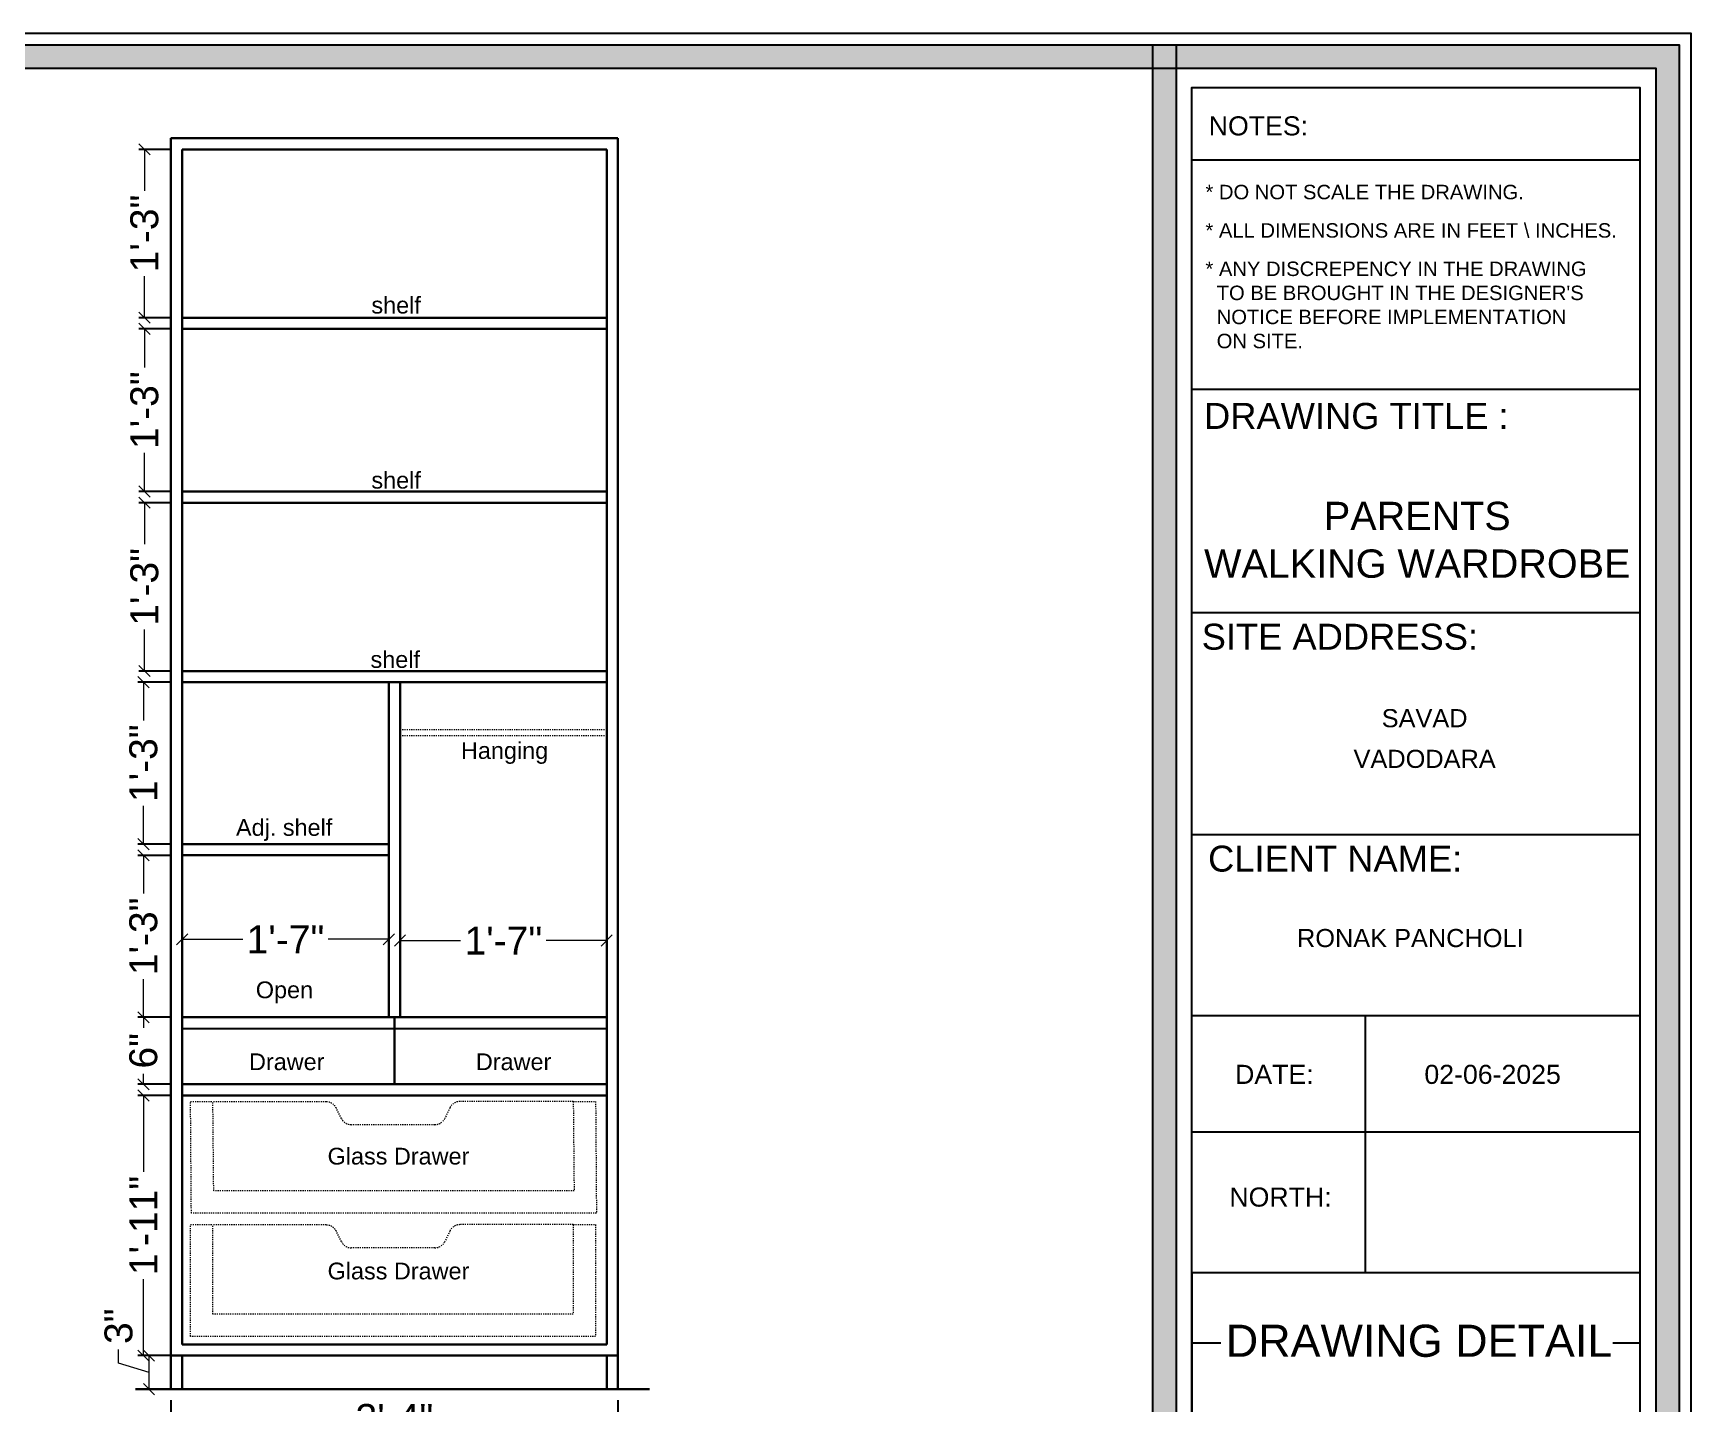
# Model space of a CAD drawing. Header units: millimetres. Extents: x 56222 to 3066687, y -650199 to -121287.
# Drawn here: x 147778.6 to 147926.9, y -182839.3 to -182716.6 of the extents above; entities that cross this region are included whole.
import ezdxf
from ezdxf.enums import TextEntityAlignment as Align

# ---------------------------------------------------------------- set-up
doc = ezdxf.new("R2010")
doc.units = ezdxf.units.MM
doc.header["$MEASUREMENT"] = 0
doc.header["$PDMODE"] = 35
doc.linetypes.add('CENTER', pattern=[2, 1.25, -0.25, 0.25, -0.25])
doc.layers.get('Defpoints').update_dxf_attribs({"color": 220})
for name, color, linetype, lineweight in [('dim05', 1, 'Continuous', 13), ('FURNITURE', 32, 'Continuous', 9), ('Labelling', 1, 'Continuous', 25), ('NAME PLATE', 7, 'Continuous', 25), ('wall', 7, 'Continuous', 30)]:
    doc.layers.add(name, color=color, linetype=linetype, lineweight=lineweight)
doc.styles.add('Arial', font='arial.ttf')
doc.styles.get("Standard").update_dxf_attribs({"font": 'arial.ttf', "height": 6})
doc.dimstyles.new('ISO-25', dxfattribs={"dimtxt": 2.5, "dimasz": 1, "dimexe": 0.5, "dimexo": 1, "dimtad": 0, "dimdec": 1, "dimlunit": 4, "dimtxsty": 'Standard', "dimblk": 'OBLIQUE', "dimcen": 2.5, "dimclrd": 1, "dimclre": 1, "dimclrt": 5, "dimadec": 0, "dimazin": 0, "dimtfac": 1, "dimtdec": 1, "dimtmove": 0, "dimatfit": 3, "dimfxl": 1, "dimlwd": -1, "dimarcsym": 0})

# ---------------------------------------------------------------- blocks, each defined once
blk = doc.blocks.new('_Oblique')
at = {"layer": 'wall', "color": 0, "lineweight": -2}
blk.add_line((-0.5, -0.5), (0.5, 0.5), dxfattribs=at)
blk = doc.blocks.new('*D1254')
at = {"layer": 'Defpoints', "color": 0, "lineweight": 25, "transparency": 16777216}
for p in [(147788.93, -182834.96), (147790.89, -182834.96), (147790.89, -182837.96)]:
    blk.add_point(p, dxfattribs=at)
at = {"layer": 'dim05', "color": 1, "linetype": 'Continuous', "transparency": 16777216}
for p, q in [((147786.21, -182835.65), (147786.21, -182834.4)), ((147788.93, -182836.46), (147786.21, -182835.65)), ((147788.93, -182837.96), (147788.93, -182834.96))]:
    blk.add_line(p, q, dxfattribs=at)
at = {"layer": 'dim05', "color": 1, "linetype": 'Continuous', "lineweight": -2, "transparency": 16777216}
for p, q in [((147789.89, -182834.96), (147788.43, -182834.96)), ((147789.89, -182837.96), (147788.43, -182837.96))]:
    blk.add_line(p, q, dxfattribs=at)
at = {"layer": 'dim05', "color": 1, "transparency": 16777216}
for p, rotation in [((147788.93, -182834.96), 90), ((147788.93, -182837.96), 270)]:
    blk.add_blockref('_Oblique', p, dxfattribs=dict(at, rotation=rotation))
at = {"layer": 'dim05', "color": 5, "lineweight": 25, "transparency": 16777216, "insert": (147786.21, -182832.33), "char_height": 2.5, "attachment_point": 5, "rotation": 90, "style": 'Arial'}
blk.add_mtext('3"', dxfattribs=at)
blk = doc.blocks.new('*D1255')
at = {"layer": 'Defpoints', "color": 0, "lineweight": 25, "transparency": 16777216}
for p in [(147788.43, -182811.67), (147791.89, -182811.67), (147791.89, -182834.96)]:
    blk.add_point(p, dxfattribs=at)
at = {"layer": 'dim05', "color": 1, "linetype": 'Continuous', "lineweight": -2, "transparency": 16777216}
for p, q in [((147790.89, -182811.67), (147787.93, -182811.67)), ((147790.89, -182834.96), (147787.93, -182834.96))]:
    blk.add_line(p, q, dxfattribs=at)
at = {"layer": 'dim05', "color": 1, "linetype": 'Continuous', "transparency": 16777216}
for p, q in [((147788.43, -182811.67), (147788.43, -182818.51)), ((147788.43, -182834.96), (147788.43, -182828.12))]:
    blk.add_line(p, q, dxfattribs=at)
at = {"layer": 'dim05', "color": 1, "transparency": 16777216}
for p, rotation in [((147788.43, -182811.67), 90), ((147788.43, -182834.96), 270)]:
    blk.add_blockref('_Oblique', p, dxfattribs=dict(at, rotation=rotation))
at = {"layer": 'dim05', "color": 5, "lineweight": 25, "transparency": 16777216, "insert": (147788.43, -182823.31), "char_height": 2.5, "attachment_point": 5, "rotation": 90, "style": 'Arial'}
blk.add_mtext('1\'-11"', dxfattribs=at)
blk = doc.blocks.new('*D1256')
at = {"layer": 'Defpoints', "color": 0, "lineweight": 25, "transparency": 16777216}
for p in [(147788.43, -182804.67), (147791.89, -182804.67), (147791.89, -182810.67)]:
    blk.add_point(p, dxfattribs=at)
at = {"layer": 'dim05', "color": 1, "linetype": 'Continuous', "lineweight": -2, "transparency": 16777216}
for p, q in [((147790.89, -182804.67), (147787.93, -182804.67)), ((147790.89, -182810.67), (147787.93, -182810.67))]:
    blk.add_line(p, q, dxfattribs=at)
at = {"layer": 'dim05', "color": 1, "linetype": 'Continuous', "transparency": 16777216}
for p, q in [((147788.43, -182804.67), (147788.43, -182805.6)), ((147788.43, -182810.67), (147788.43, -182809.74))]:
    blk.add_line(p, q, dxfattribs=at)
at = {"layer": 'dim05', "color": 1, "transparency": 16777216}
for p, rotation in [((147788.43, -182804.67), 90), ((147788.43, -182810.67), 270)]:
    blk.add_blockref('_Oblique', p, dxfattribs=dict(at, rotation=rotation))
at = {"layer": 'dim05', "color": 5, "lineweight": 25, "transparency": 16777216, "insert": (147788.43, -182807.67), "char_height": 2.5, "attachment_point": 5, "rotation": 90, "style": 'Arial'}
blk.add_mtext('6"', dxfattribs=at)
blk = doc.blocks.new('*D1257')
at = {"layer": 'Defpoints', "color": 0, "lineweight": 25, "transparency": 16777216}
for p in [(147788.43, -182774.67), (147791.89, -182774.67), (147791.89, -182789.17)]:
    blk.add_point(p, dxfattribs=at)
at = {"layer": 'dim05', "color": 1, "linetype": 'Continuous', "lineweight": -2, "transparency": 16777216}
for p, q in [((147790.89, -182774.67), (147787.93, -182774.67)), ((147790.89, -182789.17), (147787.93, -182789.17))]:
    blk.add_line(p, q, dxfattribs=at)
at = {"layer": 'dim05', "color": 1, "linetype": 'Continuous', "transparency": 16777216}
for p, q in [((147788.43, -182774.67), (147788.43, -182778.09)), ((147788.43, -182789.17), (147788.43, -182785.75))]:
    blk.add_line(p, q, dxfattribs=at)
at = {"layer": 'dim05', "color": 1, "transparency": 16777216}
for p, rotation in [((147788.43, -182774.67), 90), ((147788.43, -182789.17), 270)]:
    blk.add_blockref('_Oblique', p, dxfattribs=dict(at, rotation=rotation))
at = {"layer": 'dim05', "color": 5, "lineweight": 25, "transparency": 16777216, "insert": (147788.43, -182781.92), "char_height": 2.5, "attachment_point": 5, "rotation": 90, "style": 'Arial'}
blk.add_mtext('1\'-3"', dxfattribs=at)
blk = doc.blocks.new('*D1258')
at = {"layer": 'Defpoints', "color": 0, "lineweight": 25, "transparency": 16777216}
for p in [(147788.52, -182758.6), (147791.89, -182758.6), (147791.89, -182773.67)]:
    blk.add_point(p, dxfattribs=at)
at = {"layer": 'dim05', "color": 1, "linetype": 'Continuous', "lineweight": -2, "transparency": 16777216}
for p, q in [((147790.89, -182758.6), (147788.02, -182758.6)), ((147790.89, -182773.67), (147788.02, -182773.67))]:
    blk.add_line(p, q, dxfattribs=at)
at = {"layer": 'dim05', "color": 1, "linetype": 'Continuous', "transparency": 16777216}
for p, q in [((147788.52, -182758.6), (147788.52, -182762.3)), ((147788.52, -182773.67), (147788.52, -182769.96))]:
    blk.add_line(p, q, dxfattribs=at)
at = {"layer": 'dim05', "color": 1, "transparency": 16777216}
for p, rotation in [((147788.52, -182758.6), 90), ((147788.52, -182773.67), 270)]:
    blk.add_blockref('_Oblique', p, dxfattribs=dict(at, rotation=rotation))
at = {"layer": 'dim05', "color": 5, "lineweight": 25, "transparency": 16777216, "insert": (147788.52, -182766.13), "char_height": 2.5, "attachment_point": 5, "rotation": 90, "style": 'Arial'}
blk.add_mtext('1\'-3"', dxfattribs=at)
blk = doc.blocks.new('*D1259')
at = {"layer": 'Defpoints', "color": 0, "lineweight": 25, "transparency": 16777216}
for p in [(147788.52, -182743.03), (147791.89, -182743.03), (147791.89, -182757.6)]:
    blk.add_point(p, dxfattribs=at)
at = {"layer": 'dim05', "color": 1, "linetype": 'Continuous', "lineweight": -2, "transparency": 16777216}
for p, q in [((147790.89, -182743.03), (147788.02, -182743.03)), ((147790.89, -182757.6), (147788.02, -182757.6))]:
    blk.add_line(p, q, dxfattribs=at)
at = {"layer": 'dim05', "color": 1, "linetype": 'Continuous', "transparency": 16777216}
for p, q in [((147788.52, -182743.03), (147788.52, -182746.48)), ((147788.52, -182757.6), (147788.52, -182754.14))]:
    blk.add_line(p, q, dxfattribs=at)
at = {"layer": 'dim05', "color": 1, "transparency": 16777216}
for p, rotation in [((147788.52, -182743.03), 90), ((147788.52, -182757.6), 270)]:
    blk.add_blockref('_Oblique', p, dxfattribs=dict(at, rotation=rotation))
at = {"layer": 'dim05', "color": 5, "lineweight": 25, "transparency": 16777216, "insert": (147788.52, -182750.31), "char_height": 2.5, "attachment_point": 5, "rotation": 90, "style": 'Arial'}
blk.add_mtext('1\'-3"', dxfattribs=at)
blk = doc.blocks.new('*D1260')
at = {"layer": 'Defpoints', "color": 0, "lineweight": 25, "transparency": 16777216}
for p in [(147788.52, -182726.96), (147791.89, -182726.96), (147791.89, -182742.03)]:
    blk.add_point(p, dxfattribs=at)
at = {"layer": 'dim05', "color": 1, "linetype": 'Continuous', "lineweight": -2, "transparency": 16777216}
for p, q in [((147790.89, -182726.96), (147788.02, -182726.96)), ((147790.89, -182742.03), (147788.02, -182742.03))]:
    blk.add_line(p, q, dxfattribs=at)
at = {"layer": 'dim05', "color": 1, "linetype": 'Continuous', "transparency": 16777216}
for p, q in [((147788.52, -182726.96), (147788.52, -182730.66)), ((147788.52, -182742.03), (147788.52, -182738.32))]:
    blk.add_line(p, q, dxfattribs=at)
at = {"layer": 'dim05', "color": 1, "transparency": 16777216}
for p, rotation in [((147788.52, -182726.96), 90), ((147788.52, -182742.03), 270)]:
    blk.add_blockref('_Oblique', p, dxfattribs=dict(at, rotation=rotation))
at = {"layer": 'dim05', "color": 5, "lineweight": 25, "transparency": 16777216, "insert": (147788.52, -182734.49), "char_height": 2.5, "attachment_point": 5, "rotation": 90, "style": 'Arial'}
blk.add_mtext('1\'-3"', dxfattribs=at)
blk = doc.blocks.new('*D1261')
at = {"layer": 'Defpoints', "color": 0, "linetype": 'Continuous', "lineweight": 25, "transparency": 16777216}
for p in [(147791.89, -182797.69), (147810.39, -182797.69), (147810.39, -182797.69)]:
    blk.add_point(p, dxfattribs=at)
at = {"layer": 'dim05', "color": 1, "linetype": 'Continuous', "lineweight": -2, "transparency": 16777216}
for p, q in [((147791.89, -182796.69), (147791.89, -182797.19)), ((147810.39, -182796.69), (147810.39, -182797.19))]:
    blk.add_line(p, q, dxfattribs=at)
at = {"layer": 'dim05', "color": 1, "linetype": 'Continuous', "transparency": 16777216}
for p, q in [((147791.89, -182797.69), (147797.31, -182797.69)), ((147810.39, -182797.69), (147804.97, -182797.69))]:
    blk.add_line(p, q, dxfattribs=at)
at = {"layer": 'dim05', "color": 1, "linetype": 'Continuous', "transparency": 16777216, "rotation": 180}
blk.add_blockref('_Oblique', (147791.89, -182797.69), dxfattribs=at)
at = {"layer": 'dim05', "color": 1, "linetype": 'Continuous', "transparency": 16777216}
blk.add_blockref('_Oblique', (147810.39, -182797.69), dxfattribs=at)
at = {"layer": 'dim05', "color": 5, "linetype": 'Continuous', "lineweight": 25, "transparency": 16777216, "insert": (147801.14, -182797.69), "char_height": 2.5, "attachment_point": 5, "style": 'Arial'}
blk.add_mtext('1\'-7"', dxfattribs=at)
blk = doc.blocks.new('*D1262')
at = {"layer": 'Defpoints', "color": 0, "linetype": 'Continuous', "lineweight": 25, "transparency": 16777216}
for p in [(147811.39, -182797.8), (147829.89, -182797.8), (147829.89, -182797.8)]:
    blk.add_point(p, dxfattribs=at)
at = {"layer": 'dim05', "color": 1, "linetype": 'Continuous', "lineweight": -2, "transparency": 16777216}
for p, q in [((147811.39, -182796.8), (147811.39, -182797.3)), ((147829.89, -182796.8), (147829.89, -182797.3))]:
    blk.add_line(p, q, dxfattribs=at)
at = {"layer": 'dim05', "color": 1, "linetype": 'Continuous', "transparency": 16777216}
for p, q in [((147811.39, -182797.8), (147816.81, -182797.8)), ((147829.89, -182797.8), (147824.47, -182797.8))]:
    blk.add_line(p, q, dxfattribs=at)
at = {"layer": 'dim05', "color": 1, "linetype": 'Continuous', "transparency": 16777216, "rotation": 180}
blk.add_blockref('_Oblique', (147811.39, -182797.8), dxfattribs=at)
at = {"layer": 'dim05', "color": 1, "linetype": 'Continuous', "transparency": 16777216}
blk.add_blockref('_Oblique', (147829.89, -182797.8), dxfattribs=at)
at = {"layer": 'dim05', "color": 5, "linetype": 'Continuous', "lineweight": 25, "transparency": 16777216, "insert": (147820.64, -182797.8), "char_height": 2.5, "attachment_point": 5, "style": 'Arial'}
blk.add_mtext('1\'-7"', dxfattribs=at)
blk = doc.blocks.new('*D1263')
at = {"layer": 'Defpoints', "color": 0, "lineweight": 25, "transparency": 16777216}
for p in [(147790.89, -182837.96), (147830.89, -182837.96), (147830.89, -182840.56)]:
    blk.add_point(p, dxfattribs=at)
at = {"layer": 'dim05', "color": 1, "linetype": 'Continuous', "lineweight": -2, "transparency": 16777216}
for p, q in [((147790.89, -182838.96), (147790.89, -182841.06)), ((147830.89, -182838.96), (147830.89, -182841.06))]:
    blk.add_line(p, q, dxfattribs=at)
at = {"layer": 'dim05', "color": 1, "linetype": 'Continuous', "transparency": 16777216}
for p, q in [((147790.89, -182840.56), (147806.95, -182840.56)), ((147830.89, -182840.56), (147814.84, -182840.56))]:
    blk.add_line(p, q, dxfattribs=at)
at = {"layer": 'dim05', "color": 1, "transparency": 16777216, "rotation": 180}
blk.add_blockref('_Oblique', (147790.89, -182840.56), dxfattribs=at)
at = {"layer": 'dim05', "color": 1, "transparency": 16777216}
blk.add_blockref('_Oblique', (147830.89, -182840.56), dxfattribs=at)
at = {"layer": 'dim05', "color": 5, "lineweight": 25, "transparency": 16777216, "insert": (147810.89, -182840.56), "char_height": 2.5, "attachment_point": 5, "style": 'Arial'}
blk.add_mtext('3\'-4"', dxfattribs=at)
blk = doc.blocks.new('*D1264')
at = {"layer": 'Defpoints', "color": 0, "lineweight": 25, "transparency": 16777216}
for p in [(147788.43, -182790.17), (147791.89, -182790.17), (147791.89, -182804.67)]:
    blk.add_point(p, dxfattribs=at)
at = {"layer": 'dim05', "color": 1, "linetype": 'Continuous', "lineweight": -2, "transparency": 16777216}
for p, q in [((147790.89, -182790.17), (147787.93, -182790.17)), ((147790.89, -182804.67), (147787.93, -182804.67))]:
    blk.add_line(p, q, dxfattribs=at)
at = {"layer": 'dim05', "color": 1, "linetype": 'Continuous', "transparency": 16777216}
for p, q in [((147788.43, -182790.17), (147788.43, -182793.59)), ((147788.43, -182804.67), (147788.43, -182801.25))]:
    blk.add_line(p, q, dxfattribs=at)
at = {"layer": 'dim05', "color": 1, "transparency": 16777216}
for p, rotation in [((147788.43, -182790.17), 90), ((147788.43, -182804.67), 270)]:
    blk.add_blockref('_Oblique', p, dxfattribs=dict(at, rotation=rotation))
at = {"layer": 'dim05', "color": 5, "lineweight": 25, "transparency": 16777216, "insert": (147788.43, -182797.42), "char_height": 2.5, "attachment_point": 5, "rotation": 90, "style": 'Arial'}
blk.add_mtext('1\'-3"', dxfattribs=at)

msp = doc.modelspace()

# ---------------------------------------------------------------- hatches: boundary and pattern name
at = {"layer": 'NAME PLATE', "true_color": 0xd39e00}
h = msp.add_hatch(color=42, dxfattribs=at)
h.paths.add_polyline_path([(147627.508, -182717.601), (147627.508, -182927.604), (147925.861, -182927.604), (147925.861, -182717.601)])
h.paths.add_polyline_path([(147629.602, -182719.695), (147923.767, -182719.695), (147923.767, -182925.51), (147629.602, -182925.51)], flags=16)
msp.add_hatch(color=42, dxfattribs=at).paths.add_polyline_path([(147878.748, -182925.51), (147880.842, -182925.51), (147880.842, -182717.601), (147878.748, -182717.601)])

# ---------------------------------------------------------------- linework, layer by layer
at = {"layer": 'FURNITURE', "lineweight": 30}
for p, q in [((147790.894, -182725.96), (147830.894, -182725.96)), ((147790.894, -182837.96), (147790.894, -182725.96)), ((147830.894, -182725.96), (147830.894, -182837.96)), ((147791.894, -182726.96), (147829.894, -182726.96)), ((147791.894, -182833.96), (147791.894, -182726.96)), ((147829.894, -182726.96), (147829.894, -182833.96)), ((147810.394, -182742.03), (147791.894, -182742.03)), ((147810.394, -182742.03), (147829.894, -182742.03)), ((147810.394, -182743.03), (147791.894, -182743.03)), ((147810.394, -182743.03), (147829.894, -182743.03)), ((147829.894, -182757.599), (147791.894, -182757.599)), ((147829.894, -182758.599), (147791.894, -182758.599)), ((147829.894, -182773.669), (147791.894, -182773.669)), ((147829.894, -182774.669), (147791.894, -182774.669)), ((147810.394, -182774.669), (147810.394, -182804.669)), ((147811.394, -182774.669), (147811.394, -182804.669)), ((147810.443, -182789.169), (147791.894, -182789.169)), ((147810.443, -182790.169), (147791.894, -182790.169)), ((147791.894, -182804.669), (147811.956, -182804.669)), ((147810.894, -182804.669), (147810.894, -182810.669)), ((147811.394, -182804.669), (147829.894, -182804.669)), ((147791.894, -182810.669), (147829.894, -182810.669)), ((147791.894, -182811.669), (147829.894, -182811.669)), ((147829.894, -182833.96), (147791.894, -182833.96)), ((147830.894, -182834.96), (147790.894, -182834.96)), ((147791.894, -182837.96), (147791.894, -182834.96)), ((147829.894, -182834.96), (147829.894, -182837.96))]:
    msp.add_line(p, q, dxfattribs=at)
at = {"layer": 'FURNITURE', "lineweight": 25}
for p, q in [((147791.894, -182805.669), (147811.394, -182805.669)), ((147811.394, -182805.669), (147829.894, -182805.669)), ((147830.894, -182837.96), (147790.894, -182837.96))]:
    msp.add_line(p, q, dxfattribs=at)
at = {"layer": 'FURNITURE', "linetype": 'CENTER', "lineweight": 0, "ltscale": 0.001}
msp.add_lwpolyline([(147811.394, -182778.906), (147829.894, -182778.906), (147829.894, -182779.474), (147811.394, -182779.474)], close=True, dxfattribs=at)
for points in [[(147826.894, -182812.205), (147828.894, -182812.205), (147828.968, -182822.202), (147792.718, -182822.202), (147792.644, -182812.205), (147794.644, -182812.205)], [(147826.894, -182812.205), (147826.968, -182820.202), (147794.718, -182820.202), (147794.644, -182812.205)], [(147826.894, -182823.237), (147828.894, -182823.237), (147828.894, -182833.237), (147792.644, -182833.237), (147792.644, -182823.237), (147794.644, -182823.237)], [(147826.894, -182823.237), (147826.894, -182831.237), (147794.644, -182831.237), (147794.644, -182823.237)]]:
    msp.add_lwpolyline(points, dxfattribs=at)
at = {"layer": 'FURNITURE', "color": 4, "linetype": 'CENTER', "lineweight": 0, "ltscale": 0.001}
for points in [[(147826.894, -182812.205), (147816.754, -182812.205, 0.2883198), (147815.853, -182812.771), (147815.398, -182813.719, -0.2883198), (147814.496, -182814.286), (147807.042, -182814.286, -0.2867433), (147806.143, -182813.724), (147805.691, -182812.797, 0.286222), (147804.794, -182812.235), (147794.644, -182812.235)], [(147826.894, -182823.237), (147816.754, -182823.237, 0.2883198), (147815.853, -182823.804), (147815.398, -182824.751, -0.2883198), (147814.496, -182825.318), (147807.042, -182825.318, -0.2867433), (147806.143, -182824.756), (147805.691, -182823.829, 0.286222), (147804.794, -182823.267), (147794.644, -182823.267)]]:
    msp.add_lwpolyline(points, format="xyb", dxfattribs=at)
at = {"layer": 'NAME PLATE', "color": 42, "true_color": 0xd39e00}
for p, q in [((147922.35, -182727.935), (147882.26, -182727.935)), ((147922.35, -182748.468), (147882.26, -182748.468)), ((147922.35, -182768.462), (147882.26, -182768.462)), ((147922.35, -182788.333), (147882.26, -182788.333)), ((147922.35, -182804.525), (147882.26, -182804.525)), ((147897.771, -182804.525), (147897.771, -182827.54)), ((147922.35, -182814.942), (147882.26, -182814.942)), ((147922.35, -182827.54), (147882.26, -182827.54)), ((147882.26, -182827.54), (147882.26, -182864.183)), ((147922.35, -182827.54), (147922.35, -182864.183)), ((147882.26, -182833.822), (147884.853, -182833.822)), ((147919.926, -182833.822), (147922.35, -182833.822))]:
    msp.add_line(p, q, dxfattribs=at)
for points in [[(147626.461, -182716.554), (147926.908, -182716.554), (147926.908, -182928.651), (147626.461, -182928.651)], [(147627.508, -182717.601), (147925.861, -182717.601), (147925.861, -182927.604), (147627.508, -182927.604)], [(147878.748, -182925.51), (147878.748, -182717.601), (147880.842, -182717.601), (147880.842, -182925.51)], [(147629.602, -182719.695), (147923.767, -182719.695), (147923.767, -182925.51), (147629.602, -182925.51)], [(147882.26, -182923.787), (147882.26, -182721.418), (147922.35, -182721.418), (147922.35, -182923.787)]]:
    msp.add_lwpolyline(points, close=True, dxfattribs=at)
at = {"layer": 'wall'}
msp.add_line((147787.708, -182837.96), (147833.728, -182837.96), dxfattribs=at)

# ---------------------------------------------------------------- texts
at = {"layer": 'Labelling', "ltscale": 10, "char_height": 1.5, "width": 47.9166}
for s, insert, attachment_point in [('\\A1;{\\fArial Greek|b0|i0|c0|p34;shelf}', (147813.256, -182740.159), 3), ('\\A1;{\\fArial Greek|b0|i0|c0|p34;shelf}', (147813.256, -182755.834), 3), ('\\A1;{\\fArial Greek|b0|i0|c0|p34;shelf}', (147813.176, -182771.887), 3), ('\\A1;{\\fArial Greek|b0|i0|c0|p34;Hanging}', (147824.65, -182780.037, 0.002), 3), ('\\A1;{\\fArial Greek|b0|i0|c0|p34;Adj. shelf}', (147805.329, -182786.923), 3), ('\\A1;{\\fArial Greek|b0|i0|c0|p34;Open}', (147803.611, -182801.462), 3), ('\\A1;{\\fArial Greek|b0|i0|c0|p34;Drawer}', (147804.63, -182807.902), 3), ('\\A1;{\\fArial Greek|b0|i0|c0|p34;Drawer}', (147824.931, -182807.902), 3), ('\\A1;{\\fArial Greek|b0|i0|c0|p34;Glass Drawer}', (147804.906, -182816.353), 1), ('\\A1;{\\fArial Greek|b0|i0|c0|p34;Glass Drawer}', (147804.906, -182826.636), 1)]:
    msp.add_mtext(s, dxfattribs=dict(at, insert=insert, attachment_point=attachment_point))
at = {"layer": 'NAME PLATE', "style": 'Arial'}
for s, height, p in [('NOTES:', 1.7089, (147888.207, -182725.71)), ('DRAWING TITLE : ', 2.32578, (147897.422, -182751.989)), ('PARENTS ', 2.5338, (147902.919, -182761.049)), ('WALKING WARDROBE', 2.53381, (147902.424, -182765.317)), ('SITE ADDRESS:', 2.32578, (147895.499, -182771.757)), (' SAVAD ', 1.6225, (147903.084, -182778.7)), ('VADODARA', 1.6225, (147903.084, -182782.342)), ('CLIENT NAME:', 2.32578, (147895.075, -182791.628)), ('RONAK PANCHOLI    ', 1.62248, (147903.06, -182798.385)), ('DATE:', 1.7089, (147889.64, -182810.634)), ('02-06-2025', 1.7089, (147909.169, -182810.634)), ('NORTH:', 1.7089, (147890.185, -182821.62)), ('DRAWING DETAIL', 2.87542, (147902.583, -182835.069))]:
    msp.add_text(s, height=height, dxfattribs=at).set_placement(p, align=Align.CENTER)
at = {"layer": 'NAME PLATE', "char_height": 1.29248, "width": 49.93515, "attachment_point": 1, "style": 'Arial'}
for s, insert in [('* DO NOT SCALE THE DRAWING.', (147883.472, -182730.135, 0)), ('* ALL DIMENSIONS ARE IN FEET \\\\ INCHES.', (147883.472, -182733.571, 0)), ("* ANY DISCREPENCY IN THE DRAWING \\P  TO BE BROUGHT IN THE DESIGNER'S\\P  NOTICE BEFORE IMPLEMENTATION \\P  ON SITE.", (147883.472, -182737.008, 0))]:
    msp.add_mtext(s, dxfattribs=dict(at, insert=insert))

# ---------------------------------------------------------------- dimensions: what is measured, and where the dimension line sits
at = {"layer": 'dim05', "color": 27, "lineweight": 25, "true_color": 0x7d5120}
for base, p1, p2, picture, middle in [((147788.524, -182726.96), (147791.894, -182742.03), (147791.894, -182726.96), '*D1260', (147788.524, -182734.495)), ((147788.524, -182743.03), (147791.894, -182757.599), (147791.894, -182743.03), '*D1259', (147788.524, -182750.315)), ((147788.524, -182758.599), (147791.894, -182773.669), (147791.894, -182758.599), '*D1258', (147788.524, -182766.134)), ((147788.425950845, -182774.669124463), (147791.894244749, -182789.169124463), (147791.894244749, -182774.669124463), '*D1257', (147788.425950845, -182781.919124463)), ((147788.425950845, -182790.169124463), (147791.894244749, -182804.669124463), (147791.894244749, -182790.169124463), '*D1264', (147788.425950845, -182797.419124463)), ((147788.426, -182804.669), (147791.894, -182810.669), (147791.894, -182804.669), '*D1256', (147788.426, -182807.669)), ((147788.426, -182811.669), (147791.894, -182834.96), (147791.894, -182811.669), '*D1255', (147788.426, -182823.315)), ((147788.926, -182834.96), (147790.894, -182837.96), (147790.894, -182834.96), '*D1254', (147786.211, -182833.77))]:
    dim = msp.add_linear_dim(base=base, p1=p1, p2=p2, angle=90, dimstyle='ISO-25', override={"dimdec": 0, "dimtxsty": 'Arial', "dimtmove": 1}, dxfattribs=at)
    dim.commit()
    dim.dimension.update_dxf_attribs({"geometry": picture, "text_midpoint": middle})
at = {"layer": 'dim05', "color": 1, "linetype": 'Continuous', "lineweight": 25}
for base, p1, p2, picture, middle in [((147810.394244749, -182797.686966448), (147791.894244749, -182797.686966448), (147810.394244749, -182797.686966448), '*D1261', (147801.144244749, -182797.686966448)), ((147829.894244749, -182797.800602935), (147811.394244749, -182797.800602935), (147829.894244749, -182797.800602935), '*D1262', (147820.644244749, -182797.800602935))]:
    dim = msp.add_linear_dim(base=base, p1=p1, p2=p2, dimstyle='ISO-25', override={"dimdec": 0, "dimtxsty": 'Arial', "dimtmove": 1}, dxfattribs=at)
    dim.commit()
    dim.dimension.update_dxf_attribs({"geometry": picture, "text_midpoint": middle})
at = {"layer": 'dim05', "color": 27, "lineweight": 25, "true_color": 0x7d5120}
dim = msp.add_linear_dim(base=(147830.894, -182840.56), p1=(147790.894, -182837.96), p2=(147830.894, -182837.96), dimstyle='ISO-25', override={"dimdec": 0, "dimtxsty": 'Arial', "dimtmove": 1}, dxfattribs=at)
dim.commit()
dim.dimension.update_dxf_attribs({"geometry": '*D1263', "text_midpoint": (147810.894, -182840.56)})

doc.saveas('drawing.dxf')
